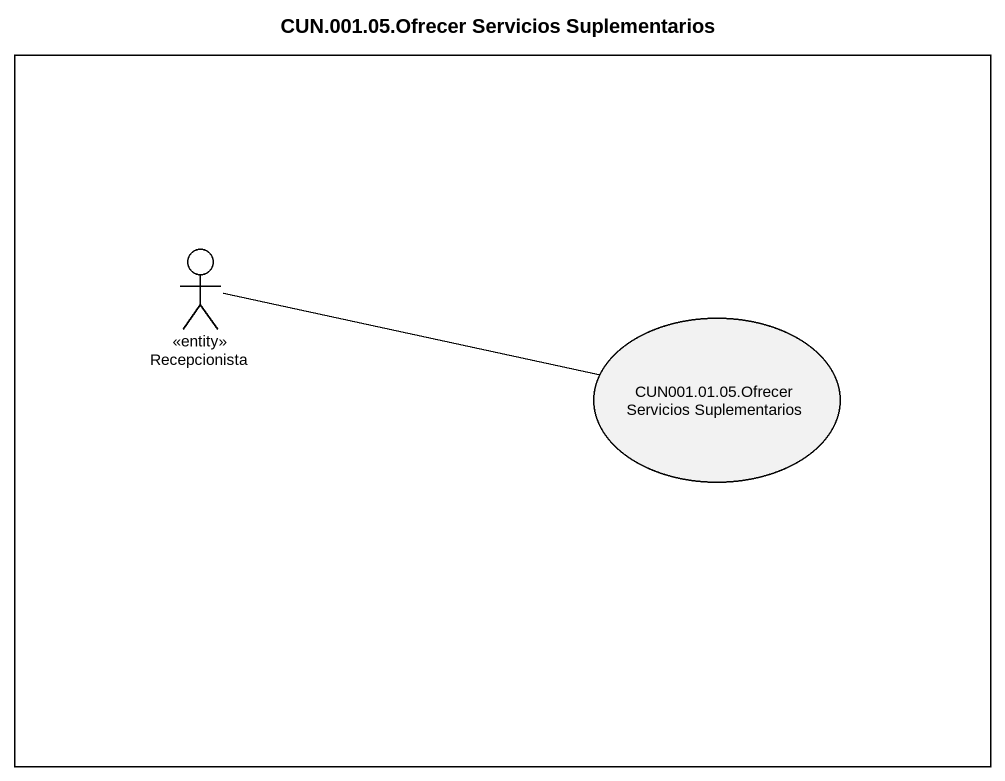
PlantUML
@startuml
title CUN.001.05.Ofrecer Servicios Suplementarios
rectangle " " as rectangle1 {
  actor Recepcionista <<entity>>
  usecase "CUN001.01.05.Ofrecer Servicios Suplementarios" as CUN001_01_05_Ofrecer
}
Recepcionista -right- CUN001_01_05_Ofrecer
@enduml
